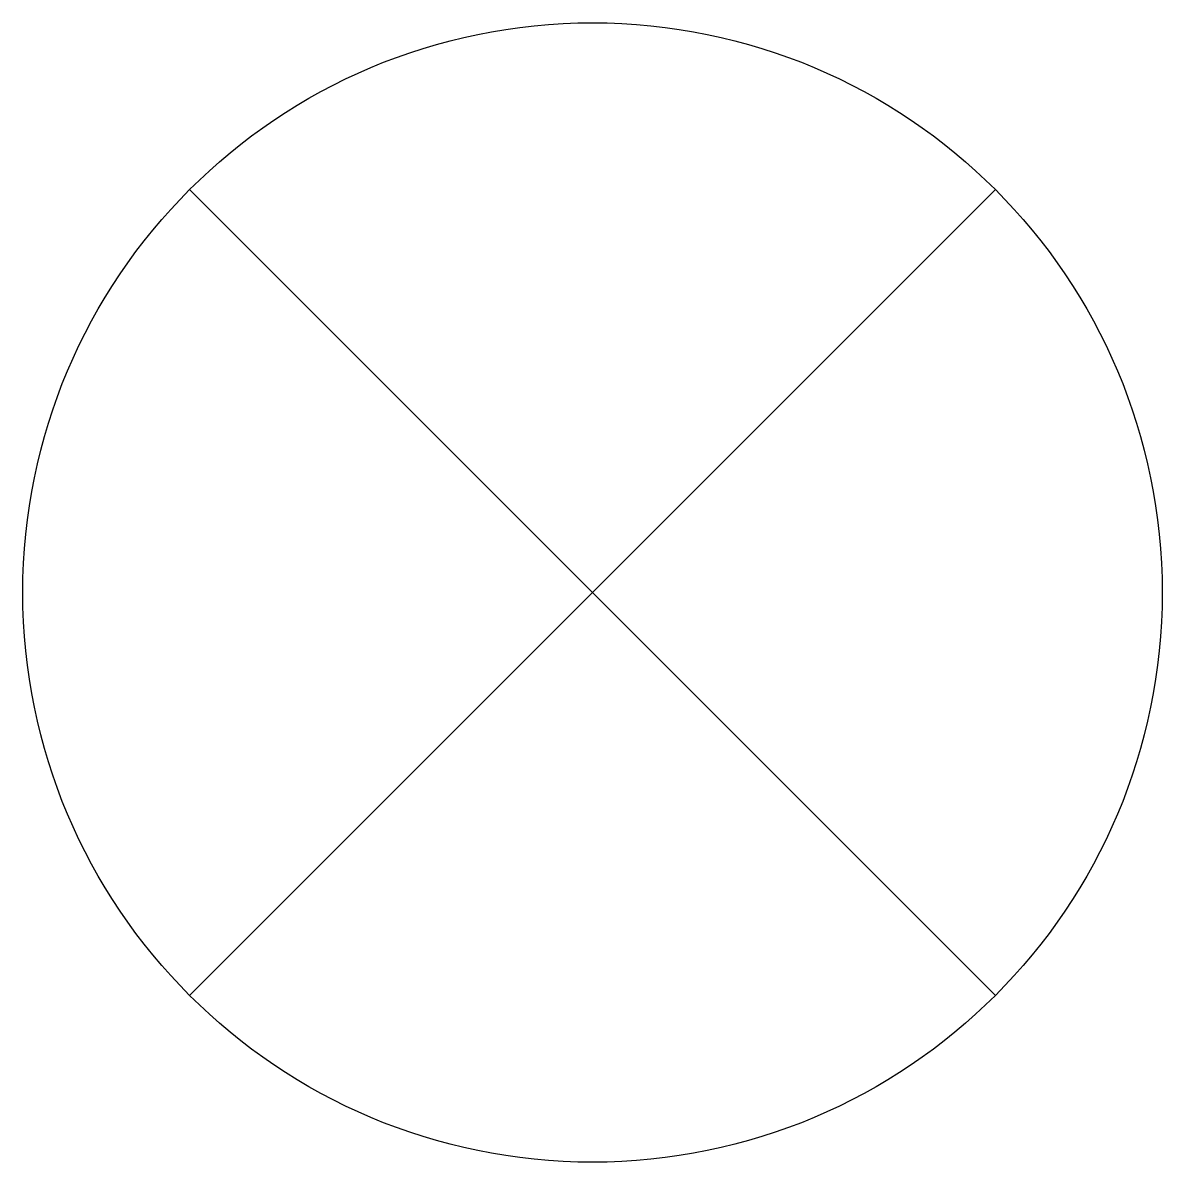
# Model space of a CAD drawing. Header units: millimetres. Extents: x -55 to 55, y -55 to 55.
import ezdxf

# ---------------------------------------------------------------- set-up
doc = ezdxf.new("R2010")
doc.units = ezdxf.units.MM
doc.header["$LTSCALE"] = 0.1

msp = doc.modelspace()

# ---------------------------------------------------------------- linework, layer by layer
at = {"color": 8, "linetype": 'ByBlock'}
for p, q in [((-38.89, 38.89), (38.89, -38.89)), ((-38.89, -38.89), (38.89, 38.89))]:
    msp.add_line(p, q, dxfattribs=at)
at = {"color": 0, "linetype": 'ByBlock'}
msp.add_circle((0, 0), 55, dxfattribs=at)

doc.saveas('drawing.dxf')
